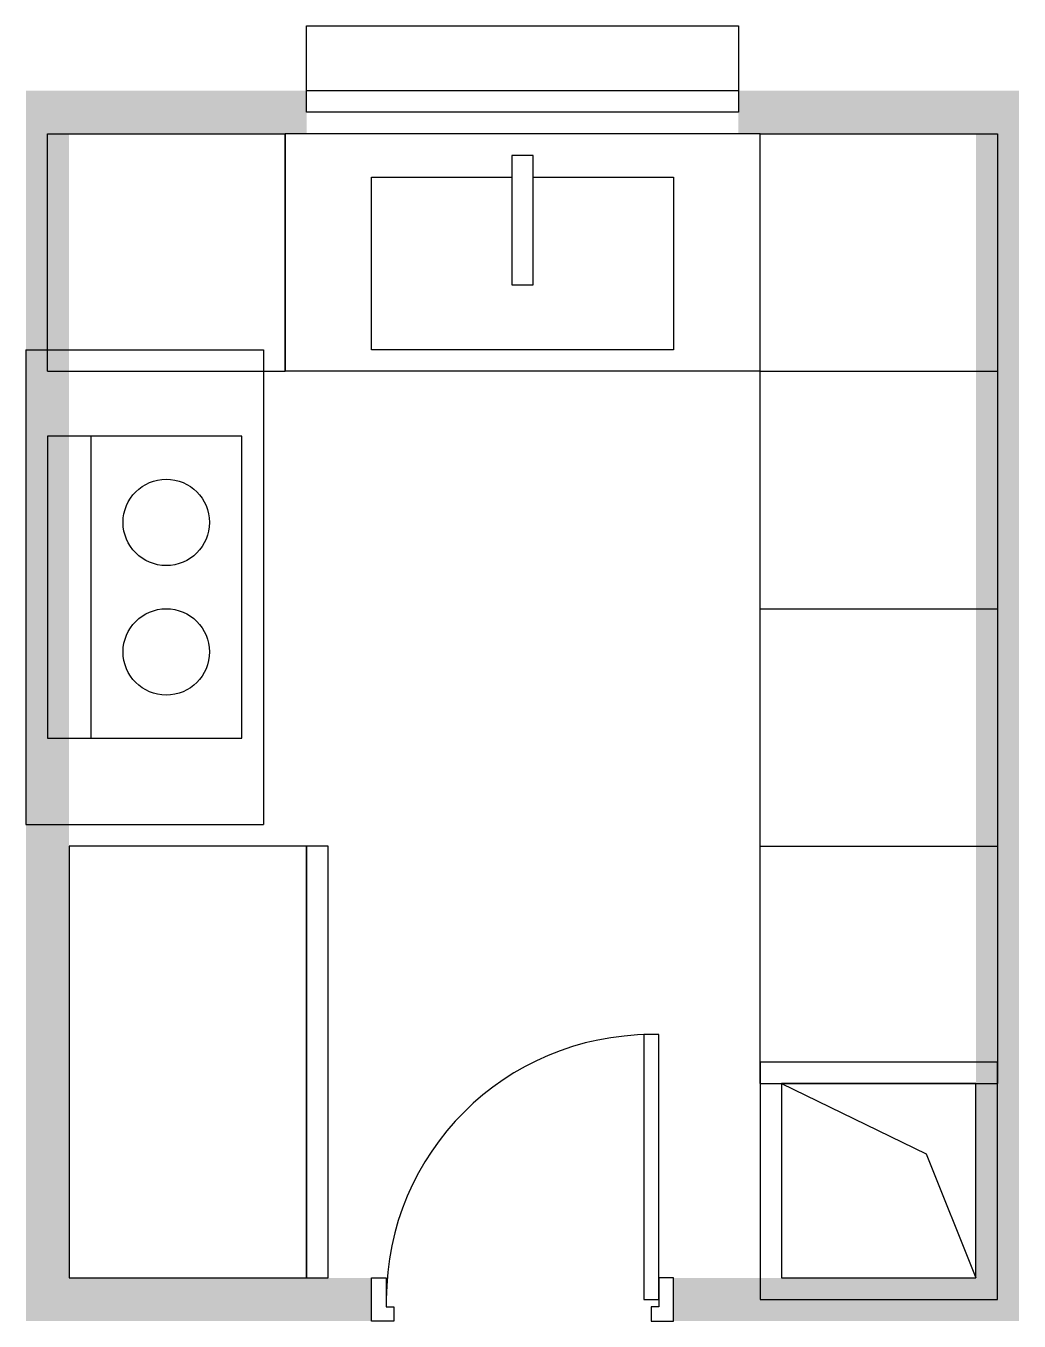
# Model space of a CAD drawing. Header units: millimetres. Extents: x 1600 to 3900, y -600 to 2400.
import ezdxf

# ---------------------------------------------------------------- set-up
doc = ezdxf.new("R2010")
doc.units = ezdxf.units.MM

# ---------------------------------------------------------------- blocks, each defined once
blk = doc.blocks.new('Door_Narrow')
at = {"color": 7}
for p, q in [((-50, -200), (-50, -234.6)), ((50, -200), (-50, -200)), ((-50, -200), (-50, -234.6)), ((50, -251.9), (50, -200)), ((50, -251.9), (50, -200)), ((0, -234.6), (-613.5, -234.6)), ((-613.5, -234.6), (-613.5, -269.2)), ((-50, -234.6), (17.3, -234.6)), ((-50, -234.6), (17.3, -234.6)), ((0, -269.2), (0, -234.6)), ((17.3, -234.6), (17.3, -251.9)), ((17.3, -234.6), (17.3, -251.9)), ((-613.5, -269.2), (0, -269.2)), ((17.3, -251.9), (50, -251.9)), ((17.3, -251.9), (50, -251.9)), ((-50, -900), (-50, -865.4)), ((-50, -865.4), (17.3, -865.4)), ((17.3, -865.4), (17.3, -848.1)), ((17.3, -848.1), (50, -848.1)), ((50, -848.1), (50, -900)), ((50, -900), (-50, -900))]:
    blk.add_line(p, q, dxfattribs=at)
blk.add_arc((0, -251.9), 613.5, 180, 269.9, dxfattribs=at)
for points in [[(50, 0), (-50, 0), (50, -200), (-50, -200)], [(50, -900), (-50, -900), (50, -1100), (-50, -1100)]]:
    blk.add_solid(points, dxfattribs=at)
blk = doc.blocks.new('Shaft')
for points in [[(0, 0), (550, 0), (550, 550), (0, 550)], [(50, 50), (500, 50), (500, 500), (50, 500)]]:
    blk.add_lwpolyline(points, close=True)
blk.add_lwpolyline([(50, 500), (385, 337.3), (500, 50)])
blk = doc.blocks.new('counter')
for p, q in [((0, -600), (0, -50)), ((0, -50), (550, -50)), ((550, -50), (550, -600)), ((0, -600), (550, -600))]:
    blk.add_line(p, q)
blk = doc.blocks.new('Frig')
for points in [[(600, -50), (50, -50), (50, -1050), (600, -1050)], [(650, -50), (600, -50), (600, -1050), (650, -1050)]]:
    blk.add_lwpolyline(points, close=True)
blk = doc.blocks.new('Sink')
for p, q in [((600, 550), (50, 550)), ((50, 550), (50, -550)), ((600, 550), (600, -550)), ((600, -550), (50, -550))]:
    blk.add_line(p, q)
blk.add_lwpolyline([(150, 25), (150, 350), (550, 350), (550, -350), (150, -350), (150, -25)])
blk.add_lwpolyline([(100, -25), (400, -25), (400, 25), (100, 25)], close=True)
blk = doc.blocks.new('Stove')
for p, q in [((-600, 550), (-600, -550)), ((-600, 550), (-50, 550)), ((-50, 550), (-50, -550)), ((-450, 350), (-450, -350)), ((-600, -550), (-50, -550))]:
    blk.add_line(p, q)
blk.add_lwpolyline([(-550, -350), (-100, -350), (-100, 350), (-550, 350)], close=True)
for centre in [(-275, 150), (-275, -150)]:
    blk.add_circle(centre, 100)
blk = doc.blocks.new('AllBlock')
at = {"true_color": 0xffffff}
blk.add_line((2250, 2250), (3250, 2250), dxfattribs=at)
blk.add_lwpolyline([(2250, 2200), (2250, 2400), (3250, 2400), (3250, 2200)], close=True, dxfattribs=at)
for points in [[(1600, 2250), (1600, 1600), (1700, 2250), (1700, 1600)], [(1600, 2250), (1600, 2150), (2250, 2250), (2250, 2150)], [(3250, 2250), (3250, 2150), (3900, 2250), (3900, 2150)], [(3800, 2250), (3800, 1600), (3900, 2250), (3900, 1600)], [(1600, 1700), (1600, 1050), (1700, 1700), (1700, 1050)], [(3800, 1700), (3800, 1050), (3900, 1700), (3900, 1050)], [(1600, 1150), (1600, 500), (1700, 1150), (1700, 500)], [(3800, 1150), (3800, 500), (3900, 1150), (3900, 500)], [(1600, 600), (1600, -50), (1700, 600), (1700, -50)], [(3800, 600), (3800, -50), (3900, 600), (3900, -50)], [(1600, 50), (1600, -600), (1700, 50), (1700, -600)], [(3800, 50), (3800, -600), (3900, 50), (3900, -600)], [(1600, -500), (1600, -600), (2250, -500), (2250, -600)], [(3250, -500), (3250, -600), (3900, -500), (3900, -600)]]:
    blk.add_solid(points)
for name, p in [('counter', (1650, 2200)), ('counter', (3300, 2200)), ('Stove', (2200, 1100)), ('counter', (3300, 1650)), ('counter', (3300, 1100)), ('Frig', (1650, 550)), ('counter', (3300, 550)), ('Shaft', (3300, -550))]:
    blk.add_blockref(name, p)
at = {"rotation": -90}
for name, p in [('Sink', (2750, 2200)), ('Door_Narrow', (3300, -550))]:
    blk.add_blockref(name, p, dxfattribs=at)

msp = doc.modelspace()

# ---------------------------------------------------------------- block references
msp.add_blockref('AllBlock', (0, 0))

doc.saveas('drawing.dxf')
